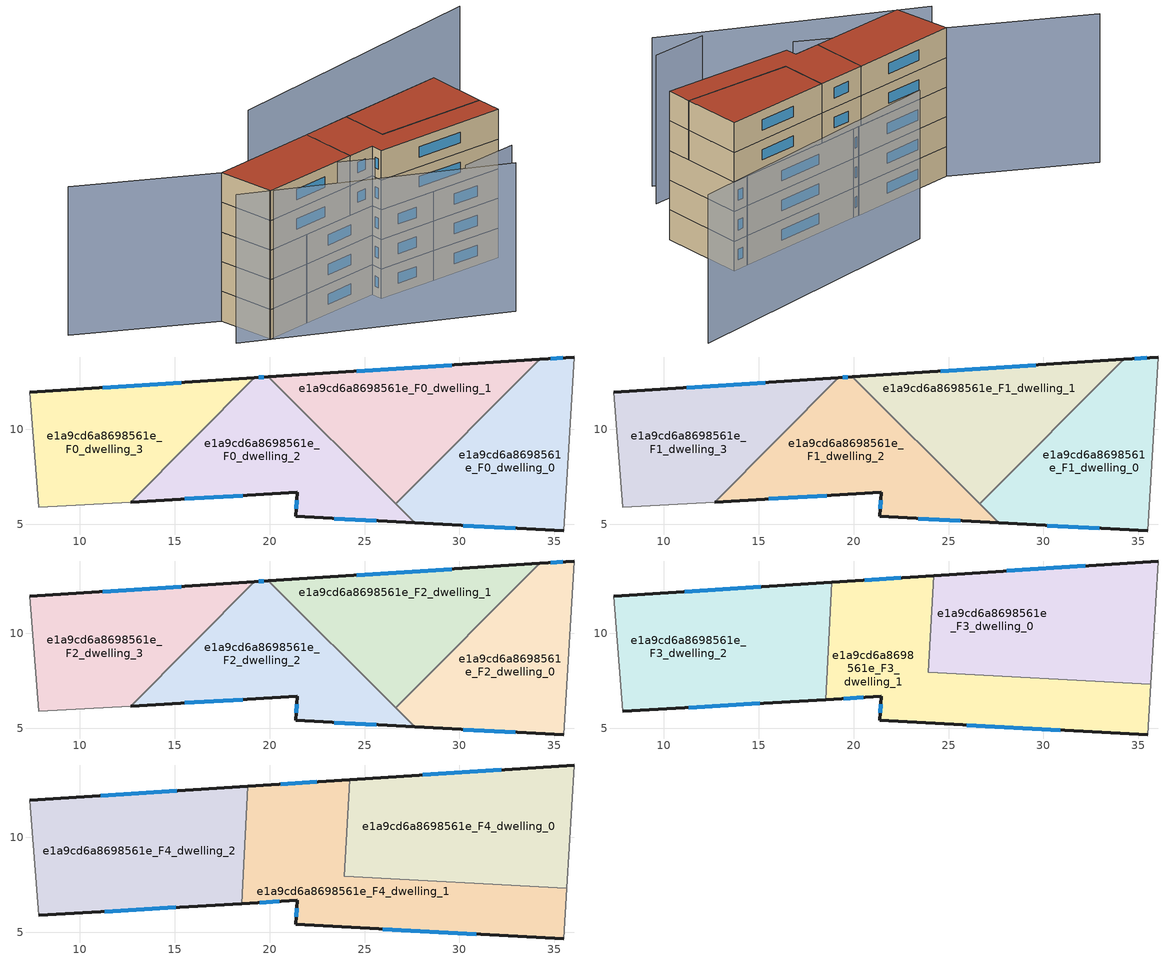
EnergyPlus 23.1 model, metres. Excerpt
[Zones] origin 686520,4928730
e1a9cd6a8698561e_F0_dwelling_0
 floor ground (EU_floor_Construction): 36.03,13.82 35.48,4.66 27.65,5.08 26.64,6.08 34.23,13.7 z0
 wall outside (EU_wall_Construction): 36.03,13.82 34.23,13.7 / 27.65,5.08 35.48,4.66 z0:3
 wall adiabatic (EU_wall_Construction): 35.48,4.66 36.03,13.82 z0:3
 wall to e1a9cd6a8698561e_F0_dwelling_1 (EU_wall_Construction): 34.23,13.7 26.64,6.08 z0:3
 wall to e1a9cd6a8698561e_F0_dwelling_2 (EU_wall_Construction): 26.64,6.08 27.65,5.08 z0:3
 window (EU_Window_Construction): 35.45,13.78 34.82,13.74 / 30.2,4.94 32.94,4.79 z0.98:2.02
e1a9cd6a8698561e_F0_dwelling_1
 floor ground (EU_floor_Construction): 34.23,13.7 26.64,6.08 19.93,12.77 z0
 wall outside (EU_wall_Construction): 34.23,13.7 19.93,12.77 z0:3
 wall to e1a9cd6a8698561e_F0_dwelling_2 (EU_wall_Construction): 19.93,12.77 26.64,6.08 z0:3
 window (EU_Window_Construction): 29.58,13.4 24.58,13.07 z0.98:2.02
e1a9cd6a8698561e_F0_dwelling_2
 floor ground (EU_floor_Construction): 27.65,5.08 21.37,5.42 21.44,6.69 12.67,6.18 19.19,12.72 19.93,12.77 z0
 wall outside (EU_wall_Construction): 12.67,6.18 21.44,6.69 21.37,5.42 27.65,5.08 / 19.93,12.77 19.19,12.72 z0:3
 wall to e1a9cd6a8698561e_F0_dwelling_3 (EU_wall_Construction): 19.19,12.72 12.67,6.18 z0:3
 window (EU_Window_Construction): 23.41,5.31 25.61,5.19 / 21.42,6.27 21.4,5.83 / 15.52,6.34 18.59,6.52 / 19.69,12.76 19.43,12.74 z0.98:2.02
e1a9cd6a8698561e_F0_dwelling_3
 floor ground (EU_floor_Construction): 19.19,12.72 12.67,6.18 7.83,5.9 7.34,11.96 z0
 wall outside (EU_wall_Construction): 19.19,12.72 7.34,11.96 z0:3
 wall adiabatic (EU_wall_Construction): 7.34,11.96 7.83,5.9 12.67,6.18 z0:3
 window (EU_Window_Construction): 15.34,12.47 11.2,12.21 z0.98:2.02
e1a9cd6a8698561e_F1_dwelling_0
 floor to e1a9cd6a8698561e_F0_dwelling_0 (EU_floor_Construction): 36.03,13.82 35.48,4.66 27.65,5.08 26.64,6.08 34.23,13.7 z3
 wall outside (EU_wall_Construction): 36.03,13.82 34.23,13.7 / 27.65,5.08 35.48,4.66 z3:6
 wall adiabatic (EU_wall_Construction): 35.48,4.66 36.03,13.82 z3:6
 wall to e1a9cd6a8698561e_F1_dwelling_1 (EU_wall_Construction): 34.23,13.7 26.64,6.08 z3:6
 wall to e1a9cd6a8698561e_F1_dwelling_2 (EU_wall_Construction): 26.64,6.08 27.65,5.08 z3:6
 window (EU_Window_Construction): 35.45,13.78 34.82,13.74 / 30.2,4.94 32.94,4.79 z3.98:5.02
e1a9cd6a8698561e_F1_dwelling_1
 floor to e1a9cd6a8698561e_F0_dwelling_1 (EU_floor_Construction): 34.23,13.7 26.64,6.08 19.93,12.77 z3
 wall outside (EU_wall_Construction): 34.23,13.7 19.93,12.77 z3:6
 wall to e1a9cd6a8698561e_F1_dwelling_2 (EU_wall_Construction): 19.93,12.77 26.64,6.08 z3:6
 window (EU_Window_Construction): 29.58,13.4 24.58,13.07 z3.98:5.02
e1a9cd6a8698561e_F1_dwelling_2
 floor to e1a9cd6a8698561e_F0_dwelling_2 (EU_floor_Construction): 27.65,5.08 21.37,5.42 21.44,6.69 12.67,6.18 19.19,12.72 19.93,12.77 z3
 wall outside (EU_wall_Construction): 12.67,6.18 21.44,6.69 21.37,5.42 27.65,5.08 / 19.93,12.77 19.19,12.72 z3:6
 wall to e1a9cd6a8698561e_F1_dwelling_3 (EU_wall_Construction): 19.19,12.72 12.67,6.18 z3:6
 window (EU_Window_Construction): 23.41,5.31 25.61,5.19 / 21.42,6.27 21.4,5.83 / 15.52,6.34 18.59,6.52 / 19.69,12.76 19.43,12.74 z3.98:5.02
e1a9cd6a8698561e_F1_dwelling_3
 floor to e1a9cd6a8698561e_F0_dwelling_3 (EU_floor_Construction): 19.19,12.72 12.67,6.18 7.83,5.9 7.34,11.96 z3
 wall outside (EU_wall_Construction): 19.19,12.72 7.34,11.96 z3:6
 wall adiabatic (EU_wall_Construction): 7.34,11.96 7.83,5.9 12.67,6.18 z3:6
 window (EU_Window_Construction): 15.34,12.47 11.2,12.21 z3.98:5.02
e1a9cd6a8698561e_F2_dwelling_0
 floor to e1a9cd6a8698561e_F1_dwelling_0 (EU_floor_Construction): 36.03,13.82 35.48,4.66 27.65,5.08 26.64,6.08 34.23,13.7 z6
 wall outside (EU_wall_Construction): 36.03,13.82 34.23,13.7 / 27.65,5.08 35.48,4.66 z6:9
 wall adiabatic (EU_wall_Construction): 35.48,4.66 36.03,13.82 z6:9
 wall to e1a9cd6a8698561e_F2_dwelling_1 (EU_wall_Construction): 34.23,13.7 26.64,6.08 z6:9
 wall to e1a9cd6a8698561e_F2_dwelling_2 (EU_wall_Construction): 26.64,6.08 27.65,5.08 z6:9
 window (EU_Window_Construction): 35.45,13.78 34.82,13.74 / 30.2,4.94 32.94,4.79 z6.98:8.02
e1a9cd6a8698561e_F2_dwelling_1
 floor to e1a9cd6a8698561e_F1_dwelling_1 (EU_floor_Construction): 34.23,13.7 26.64,6.08 19.93,12.77 z6
 wall outside (EU_wall_Construction): 34.23,13.7 19.93,12.77 z6:9
 wall to e1a9cd6a8698561e_F2_dwelling_2 (EU_wall_Construction): 19.93,12.77 26.64,6.08 z6:9
 window (EU_Window_Construction): 29.58,13.4 24.58,13.07 z6.98:8.02
e1a9cd6a8698561e_F2_dwelling_2
 floor to e1a9cd6a8698561e_F1_dwelling_2 (EU_floor_Construction): 27.65,5.08 21.37,5.42 21.44,6.69 12.67,6.18 19.19,12.72 19.93,12.77 z6
 wall outside (EU_wall_Construction): 12.67,6.18 21.44,6.69 21.37,5.42 27.65,5.08 / 19.93,12.77 19.19,12.72 z6:9
 wall to e1a9cd6a8698561e_F2_dwelling_3 (EU_wall_Construction): 19.19,12.72 12.67,6.18 z6:9
 window (EU_Window_Construction): 23.41,5.31 25.61,5.19 / 21.42,6.27 21.4,5.83 / 15.52,6.34 18.59,6.52 / 19.69,12.76 19.43,12.74 z6.98:8.02
e1a9cd6a8698561e_F2_dwelling_3
 floor to e1a9cd6a8698561e_F1_dwelling_3 (EU_floor_Construction): 19.19,12.72 12.67,6.18 7.83,5.9 7.34,11.96 z6
 wall outside (EU_wall_Construction): 19.19,12.72 7.34,11.96 z6:9
 wall adiabatic (EU_wall_Construction): 7.34,11.96 7.83,5.9 12.67,6.18 z6:9
 window (EU_Window_Construction): 15.34,12.47 11.2,12.21 z6.98:8.02
e1a9cd6a8698561e_F3_dwelling_0
 floor to e1a9cd6a8698561e_F2_dwelling_0 (EU_floor_Construction): 36.03,13.82 35.64,7.33 28.29,7.73 34.23,13.7 z9
 floor to e1a9cd6a8698561e_F2_dwelling_1 (EU_floor_Construction): 34.23,13.7 28.29,7.73 24.8,7.92 23.98,8.73 24.21,13.05 z9
 floor to e1a9cd6a8698561e_F2_dwelling_2 (EU_floor_Construction): 24.8,7.92 23.94,7.97 23.98,8.73 z9
 wall outside (EU_wall_Construction): 36.03,13.82 24.21,13.05 z9:12
 wall to e1a9cd6a8698561e_F3_dwelling_1 (EU_wall_Construction): 24.21,13.05 23.94,7.97 35.64,7.33 z9:12
 wall adiabatic (EU_wall_Construction): 35.64,7.33 36.03,13.82 z9:12
 window (EU_Window_Construction): 32.19,13.57 28.06,13.3 z9.98:11.02
e1a9cd6a8698561e_F3_dwelling_1
 floor to e1a9cd6a8698561e_F2_dwelling_2 (EU_floor_Construction): 23.98,8.73 23.94,7.97 24.8,7.92 27.65,5.08 21.37,5.42 21.44,6.69 18.52,6.52 18.83,12.37 19.19,12.72 19.93,12.77 z9
 floor to e1a9cd6a8698561e_F2_dwelling_0 (EU_floor_Construction): 35.64,7.33 35.48,4.66 27.65,5.08 26.64,6.08 28.29,7.73 z9
 floor to e1a9cd6a8698561e_F2_dwelling_1 (EU_floor_Construction): 24.21,13.05 23.98,8.73 19.93,12.77 z9; 28.29,7.73 26.64,6.08 24.8,7.92 z9
 floor to e1a9cd6a8698561e_F2_dwelling_3 (EU_floor_Construction): 19.19,12.72 18.83,12.37 18.85,12.7 z9
 wall outside (EU_wall_Construction): 18.52,6.52 21.44,6.69 21.37,5.42 35.48,4.66 / 24.21,13.05 18.85,12.7 z9:12
 wall adiabatic (EU_wall_Construction): 35.48,4.66 35.64,7.33 z9:12
 wall to e1a9cd6a8698561e_F3_dwelling_2 (EU_wall_Construction): 18.85,12.7 18.52,6.52 z9:12
 window (EU_Window_Construction): 25.96,5.17 30.89,4.9 / 21.42,6.27 21.4,5.83 / 19.47,6.57 20.49,6.63 / 22.47,12.94 20.6,12.81 z9.98:11.02
e1a9cd6a8698561e_F3_dwelling_2
 floor to e1a9cd6a8698561e_F2_dwelling_2 (EU_floor_Construction): 18.83,12.37 18.52,6.52 12.67,6.18 z9
 floor to e1a9cd6a8698561e_F2_dwelling_3 (EU_floor_Construction): 18.85,12.7 18.83,12.37 12.67,6.18 7.83,5.9 7.34,11.96 z9
 wall outside (EU_wall_Construction): 7.83,5.9 18.52,6.52 / 18.85,12.7 7.34,11.96 z9:12
 wall adiabatic (EU_wall_Construction): 7.34,11.96 7.83,5.9 z9:12
 window (EU_Window_Construction): 11.31,6.1 15.04,6.31 / 15.11,12.46 11.09,12.2 z9.98:11.02
e1a9cd6a8698561e_F4_dwelling_0
 floor to e1a9cd6a8698561e_F3_dwelling_0 (EU_floor_Construction): 36.03,13.82 35.64,7.33 23.94,7.97 24.21,13.05 z12
 wall outside (EU_wall_Construction): 36.03,13.82 24.21,13.05 z12:15
 wall to e1a9cd6a8698561e_F4_dwelling_1 (EU_wall_Construction): 24.21,13.05 23.94,7.97 35.64,7.33 z12:15
 wall adiabatic (EU_wall_Construction): 35.64,7.33 36.03,13.82 z12:15
 window (EU_Window_Construction): 32.19,13.57 28.06,13.3 z12.98:14.02
 roof outside (EU_roof_Construction): 35.64,7.33 36.03,13.82 24.21,13.05 23.94,7.97 z15
e1a9cd6a8698561e_F4_dwelling_1
 floor to e1a9cd6a8698561e_F3_dwelling_1 (EU_floor_Construction): 35.64,7.33 35.48,4.66 21.37,5.42 21.44,6.69 18.52,6.52 18.85,12.7 24.21,13.05 23.94,7.97 z12
 wall outside (EU_wall_Construction): 18.52,6.52 21.44,6.69 21.37,5.42 35.48,4.66 / 24.21,13.05 18.85,12.7 z12:15
 wall adiabatic (EU_wall_Construction): 35.48,4.66 35.64,7.33 z12:15
 wall to e1a9cd6a8698561e_F4_dwelling_2 (EU_wall_Construction): 18.85,12.7 18.52,6.52 z12:15
 window (EU_Window_Construction): 25.96,5.17 30.89,4.9 / 21.42,6.27 21.4,5.83 / 19.47,6.57 20.49,6.63 / 22.47,12.94 20.6,12.81 z12.98:14.02
 roof outside (EU_roof_Construction): 35.48,4.66 35.64,7.33 23.94,7.97 24.21,13.05 18.85,12.7 18.52,6.52 21.44,6.69 21.37,5.42 z15
e1a9cd6a8698561e_F4_dwelling_2
 floor to e1a9cd6a8698561e_F3_dwelling_2 (EU_floor_Construction): 18.85,12.7 18.52,6.52 7.83,5.9 7.34,11.96 z12
 wall outside (EU_wall_Construction): 7.83,5.9 18.52,6.52 / 18.85,12.7 7.34,11.96 z12:15
 wall adiabatic (EU_wall_Construction): 7.34,11.96 7.83,5.9 z12:15
 window (EU_Window_Construction): 11.31,6.1 15.04,6.31 / 15.11,12.46 11.09,12.2 z12.98:14.02
 roof outside (EU_roof_Construction): 18.52,6.52 18.85,12.7 7.34,11.96 7.83,5.9 z15
shading: 4.96,7.51 28.48,-5.11 / 24.81,-2.26 30.88,-2.02 / -5.04,19.42 19.69,4.51 / 48.7,23.74 18.67,20.31 z0:15
[Building]
EU S2 Campaign: North Axis=0; Terrain=City; Solar Distribution=FullExterior
[Site:Location]
Bologna: Latitude=44.5; Longitude=11.25; Time Zone=1; Elevation=37
[SizingPeriod:WeatherFileDays]
AnnualSizingPeriod: Begin Month=1; Begin Day of Month=1; End Month=12; End Day of Month=31; Day of Week for Start Day=Monday; Use Weather File Daylight Saving Period=No; Use Weather File Rain and Snow Indicators=No
[MATERIAL]
EU_InternalMass_Material: Roughness=MediumRough; Thickness=0.1; Conductivity=1; Density=1800; Specific Heat=900; Thermal Absorptance=0.9; Solar Absorptance=0.7; Visible Absorptance=0.7
[MATERIAL:NOMASS] Roughness=MediumRough; Thermal Absorptance=0.9; Solar Absorptance=0.7; Visible Absorptance=0.7
Name | Thermal Resistance
EU_wall_NoMass | 0.905828
EU_roof_NoMass | 0.37593
EU_floor_NoMass | 0.67114
[WINDOWMATERIAL:SIMPLEGLAZINGSYSTEM]
EU_Window_SimpleGlazing: UFactor=4.52486; Solar Heat Gain Coefficient=0.85; Visible Transmittance=0.85
[CONSTRUCTION]
EU_wall_Construction: EU_wall_NoMass
EU_roof_Construction: EU_roof_NoMass
EU_floor_Construction: EU_floor_NoMass
EU_Window_Construction: EU_Window_SimpleGlazing
EU_InternalMass_Construction: EU_InternalMass_Material
[ZONE] Type=1; Multiplier=1; Ceiling Height=autocalculate; Floor Area=autocalculate; Part of Total Floor Area=Yes
Name | Volume
e1a9cd6a8698561e_F0_dwelling_0; e1a9cd6a8698561e_F1_dwelling_0; e1a9cd6a8698561e_F2_dwelling_0 | 152.979
e1a9cd6a8698561e_F3_dwelling_0; e1a9cd6a8698561e_F4_dwelling_0; e1a9cd6a8698561e_F3_dwelling_2; e1a9cd6a8698561e_F4_dwelling_2 | 203.983
e1a9cd6a8698561e_F0_dwelling_1; e1a9cd6a8698561e_F1_dwelling_1; e1a9cd6a8698561e_F2_dwelling_1 | 152.985
e1a9cd6a8698561e_F3_dwelling_1; e1a9cd6a8698561e_F4_dwelling_1 | 203.981
e1a9cd6a8698561e_F0_dwelling_2; e1a9cd6a8698561e_F1_dwelling_2; e1a9cd6a8698561e_F2_dwelling_2 | 152.987
e1a9cd6a8698561e_F0_dwelling_3; e1a9cd6a8698561e_F1_dwelling_3; e1a9cd6a8698561e_F2_dwelling_3 | 152.977
[INTERNALMASS] Construction=EU_InternalMass_Construction
Name | Zone or ZoneList | Surface Area
e1a9cd6a8698561e_F0_dwelling_0_EU_InternalMass | e1a9cd6a8698561e_F0_dwelling_0 | 50.9931
e1a9cd6a8698561e_F0_dwelling_1_EU_InternalMass | e1a9cd6a8698561e_F0_dwelling_1 | 50.9952
e1a9cd6a8698561e_F0_dwelling_2_EU_InternalMass | e1a9cd6a8698561e_F0_dwelling_2 | 50.9944
e1a9cd6a8698561e_F0_dwelling_3_EU_InternalMass | e1a9cd6a8698561e_F0_dwelling_3 | 50.9913
e1a9cd6a8698561e_F1_dwelling_0_EU_InternalMass | e1a9cd6a8698561e_F1_dwelling_0 | 50.9931
e1a9cd6a8698561e_F1_dwelling_1_EU_InternalMass | e1a9cd6a8698561e_F1_dwelling_1 | 50.9952
e1a9cd6a8698561e_F1_dwelling_2_EU_InternalMass | e1a9cd6a8698561e_F1_dwelling_2 | 50.9944
e1a9cd6a8698561e_F1_dwelling_3_EU_InternalMass | e1a9cd6a8698561e_F1_dwelling_3 | 50.9913
e1a9cd6a8698561e_F2_dwelling_0_EU_InternalMass | e1a9cd6a8698561e_F2_dwelling_0 | 50.9931
e1a9cd6a8698561e_F2_dwelling_1_EU_InternalMass | e1a9cd6a8698561e_F2_dwelling_1 | 50.9952
e1a9cd6a8698561e_F2_dwelling_2_EU_InternalMass | e1a9cd6a8698561e_F2_dwelling_2 | 50.9944
e1a9cd6a8698561e_F2_dwelling_3_EU_InternalMass | e1a9cd6a8698561e_F2_dwelling_3 | 50.9913
e1a9cd6a8698561e_F3_dwelling_0_EU_InternalMass | e1a9cd6a8698561e_F3_dwelling_0 | 67.994
e1a9cd6a8698561e_F3_dwelling_1_EU_InternalMass | e1a9cd6a8698561e_F3_dwelling_1 | 67.9936
e1a9cd6a8698561e_F3_dwelling_2_EU_InternalMass | e1a9cd6a8698561e_F3_dwelling_2 | 67.994
e1a9cd6a8698561e_F4_dwelling_0_EU_InternalMass | e1a9cd6a8698561e_F4_dwelling_0 | 67.994
e1a9cd6a8698561e_F4_dwelling_1_EU_InternalMass | e1a9cd6a8698561e_F4_dwelling_1 | 67.9936
e1a9cd6a8698561e_F4_dwelling_2_EU_InternalMass | e1a9cd6a8698561e_F4_dwelling_2 | 67.994
[OTHEREQUIPMENT] Fuel Type=Electricity; Design Level Calculation Method=Watts/Area; Power per Zone Floor Area=1; Fraction Latent=0; Fraction Radiant=0; Fraction Lost=0; Carbon Dioxide Generation Rate=0; EndUse Subcategory=EU_Step8_InternalGains
Name | Zone or ZoneList or Space or SpaceList | Schedule
EU_Step8_InternalGain_e1a9cd6a8698561e_F0_dwelling_0_f000 | e1a9cd6a8698561e_F0_dwelling_0 | EU_Step8_GainSchedule_e1a9cd6a8698561e_F0_dwelling_0_f000
EU_Step8_InternalGain_e1a9cd6a8698561e_F0_dwelling_1_f000 | e1a9cd6a8698561e_F0_dwelling_1 | EU_Step8_GainSchedule_e1a9cd6a8698561e_F0_dwelling_1_f000
EU_Step8_InternalGain_e1a9cd6a8698561e_F0_dwelling_2_f000 | e1a9cd6a8698561e_F0_dwelling_2 | EU_Step8_GainSchedule_e1a9cd6a8698561e_F0_dwelling_2_f000
EU_Step8_InternalGain_e1a9cd6a8698561e_F0_dwelling_3_f000 | e1a9cd6a8698561e_F0_dwelling_3 | EU_Step8_GainSchedule_e1a9cd6a8698561e_F0_dwelling_3_f000
EU_Step8_InternalGain_e1a9cd6a8698561e_F1_dwelling_0_f000 | e1a9cd6a8698561e_F1_dwelling_0 | EU_Step8_GainSchedule_e1a9cd6a8698561e_F1_dwelling_0_f000
EU_Step8_InternalGain_e1a9cd6a8698561e_F1_dwelling_1_f000 | e1a9cd6a8698561e_F1_dwelling_1 | EU_Step8_GainSchedule_e1a9cd6a8698561e_F1_dwelling_1_f000
EU_Step8_InternalGain_e1a9cd6a8698561e_F1_dwelling_2_f000 | e1a9cd6a8698561e_F1_dwelling_2 | EU_Step8_GainSchedule_e1a9cd6a8698561e_F1_dwelling_2_f000
EU_Step8_InternalGain_e1a9cd6a8698561e_F1_dwelling_3_f000 | e1a9cd6a8698561e_F1_dwelling_3 | EU_Step8_GainSchedule_e1a9cd6a8698561e_F1_dwelling_3_f000
EU_Step8_InternalGain_e1a9cd6a8698561e_F2_dwelling_0_f000 | e1a9cd6a8698561e_F2_dwelling_0 | EU_Step8_GainSchedule_e1a9cd6a8698561e_F2_dwelling_0_f000
EU_Step8_InternalGain_e1a9cd6a8698561e_F2_dwelling_1_f000 | e1a9cd6a8698561e_F2_dwelling_1 | EU_Step8_GainSchedule_e1a9cd6a8698561e_F2_dwelling_1_f000
EU_Step8_InternalGain_e1a9cd6a8698561e_F2_dwelling_2_f000 | e1a9cd6a8698561e_F2_dwelling_2 | EU_Step8_GainSchedule_e1a9cd6a8698561e_F2_dwelling_2_f000
EU_Step8_InternalGain_e1a9cd6a8698561e_F2_dwelling_3_f000 | e1a9cd6a8698561e_F2_dwelling_3 | EU_Step8_GainSchedule_e1a9cd6a8698561e_F2_dwelling_3_f000
EU_Step8_InternalGain_e1a9cd6a8698561e_F3_dwelling_0_f000 | e1a9cd6a8698561e_F3_dwelling_0 | EU_Step8_GainSchedule_e1a9cd6a8698561e_F3_dwelling_0_f000
EU_Step8_InternalGain_e1a9cd6a8698561e_F3_dwelling_1_f000 | e1a9cd6a8698561e_F3_dwelling_1 | EU_Step8_GainSchedule_e1a9cd6a8698561e_F3_dwelling_1_f000
EU_Step8_InternalGain_e1a9cd6a8698561e_F3_dwelling_2_f000 | e1a9cd6a8698561e_F3_dwelling_2 | EU_Step8_GainSchedule_e1a9cd6a8698561e_F3_dwelling_2_f000
EU_Step8_InternalGain_e1a9cd6a8698561e_F4_dwelling_0_f000 | e1a9cd6a8698561e_F4_dwelling_0 | EU_Step8_GainSchedule_e1a9cd6a8698561e_F4_dwelling_0_f000
EU_Step8_InternalGain_e1a9cd6a8698561e_F4_dwelling_1_f000 | e1a9cd6a8698561e_F4_dwelling_1 | EU_Step8_GainSchedule_e1a9cd6a8698561e_F4_dwelling_1_f000
EU_Step8_InternalGain_e1a9cd6a8698561e_F4_dwelling_2_f000 | e1a9cd6a8698561e_F4_dwelling_2 | EU_Step8_GainSchedule_e1a9cd6a8698561e_F4_dwelling_2_f000
[ZONEVENTILATION:DESIGNFLOWRATE] Schedule=EU_AlwaysOn; Design Flow Rate Calculation Method=AirChanges/Hour; Air Changes per Hour=0.73129; Ventilation Type=Natural; Fan Pressure Rise=0; Fan Total Efficiency=1; Constant Term Coefficient=1; Temperature Term Coefficient=0; Velocity Term Coefficient=0; Velocity Squared Term Coefficient=0; Minimum Indoor Temperature=-100; Maximum Indoor Temperature=100; Delta Temperature=-100; Minimum Outdoor Temperature=-100; Maximum Outdoor Temperature=100; Maximum Wind Speed=40
Name | Zone or ZoneList or Space or SpaceList
EU_ConstantAir_e1a9cd6a8698561e_F0_dwelling_0 | e1a9cd6a8698561e_F0_dwelling_0
EU_ConstantAir_e1a9cd6a8698561e_F0_dwelling_1 | e1a9cd6a8698561e_F0_dwelling_1
EU_ConstantAir_e1a9cd6a8698561e_F0_dwelling_2 | e1a9cd6a8698561e_F0_dwelling_2
EU_ConstantAir_e1a9cd6a8698561e_F0_dwelling_3 | e1a9cd6a8698561e_F0_dwelling_3
EU_ConstantAir_e1a9cd6a8698561e_F1_dwelling_0 | e1a9cd6a8698561e_F1_dwelling_0
EU_ConstantAir_e1a9cd6a8698561e_F1_dwelling_1 | e1a9cd6a8698561e_F1_dwelling_1
EU_ConstantAir_e1a9cd6a8698561e_F1_dwelling_2 | e1a9cd6a8698561e_F1_dwelling_2
EU_ConstantAir_e1a9cd6a8698561e_F1_dwelling_3 | e1a9cd6a8698561e_F1_dwelling_3
EU_ConstantAir_e1a9cd6a8698561e_F2_dwelling_0 | e1a9cd6a8698561e_F2_dwelling_0
EU_ConstantAir_e1a9cd6a8698561e_F2_dwelling_1 | e1a9cd6a8698561e_F2_dwelling_1
EU_ConstantAir_e1a9cd6a8698561e_F2_dwelling_2 | e1a9cd6a8698561e_F2_dwelling_2
EU_ConstantAir_e1a9cd6a8698561e_F2_dwelling_3 | e1a9cd6a8698561e_F2_dwelling_3
EU_ConstantAir_e1a9cd6a8698561e_F3_dwelling_0 | e1a9cd6a8698561e_F3_dwelling_0
EU_ConstantAir_e1a9cd6a8698561e_F3_dwelling_1 | e1a9cd6a8698561e_F3_dwelling_1
EU_ConstantAir_e1a9cd6a8698561e_F3_dwelling_2 | e1a9cd6a8698561e_F3_dwelling_2
EU_ConstantAir_e1a9cd6a8698561e_F4_dwelling_0 | e1a9cd6a8698561e_F4_dwelling_0
EU_ConstantAir_e1a9cd6a8698561e_F4_dwelling_1 | e1a9cd6a8698561e_F4_dwelling_1
EU_ConstantAir_e1a9cd6a8698561e_F4_dwelling_2 | e1a9cd6a8698561e_F4_dwelling_2
[HVACTEMPLATE:THERMOSTAT] Constant Heating Setpoint=20; Constant Cooling Setpoint=50
EU_HeatOnly_e1a9cd6a8698561e_F0_dwelling_0; EU_HeatOnly_e1a9cd6a8698561e_F0_dwelling_1; EU_HeatOnly_e1a9cd6a8698561e_F0_dwelling_2; EU_HeatOnly_e1a9cd6a8698561e_F0_dwelling_3; EU_HeatOnly_e1a9cd6a8698561e_F1_dwelling_0; EU_HeatOnly_e1a9cd6a8698561e_F1_dwelling_1; EU_HeatOnly_e1a9cd6a8698561e_F1_dwelling_2; EU_HeatOnly_e1a9cd6a8698561e_F1_dwelling_3; EU_HeatOnly_e1a9cd6a8698561e_F2_dwelling_0; EU_HeatOnly_e1a9cd6a8698561e_F2_dwelling_1; EU_HeatOnly_e1a9cd6a8698561e_F2_dwelling_2; EU_HeatOnly_e1a9cd6a8698561e_F2_dwelling_3; EU_HeatOnly_e1a9cd6a8698561e_F3_dwelling_0; EU_HeatOnly_e1a9cd6a8698561e_F3_dwelling_1; EU_HeatOnly_e1a9cd6a8698561e_F3_dwelling_2; EU_HeatOnly_e1a9cd6a8698561e_F4_dwelling_0; EU_HeatOnly_e1a9cd6a8698561e_F4_dwelling_1; EU_HeatOnly_e1a9cd6a8698561e_F4_dwelling_2
[HVACTEMPLATE:ZONE:IDEALLOADSAIRSYSTEM] System Availability Schedule=EU_AlwaysOn; Maximum Heating Supply Air Temperature=50; Minimum Cooling Supply Air Temperature=13; Maximum Heating Supply Air Humidity Ratio=0.0156; Minimum Cooling Supply Air Humidity Ratio=0.0077; Heating Limit=NoLimit; Cooling Limit=NoLimit; Heating Availability Schedule=EU_AlwaysOn; Cooling Availability Schedule=EU_CoolingOff; Dehumidification Control Type=ConstantSensibleHeatRatio; Cooling Sensible Heat Ratio=0.7; Dehumidification Setpoint=60; Humidification Control Type=None; Humidification Setpoint=30; Outdoor Air Method=None; Outdoor Air Flow Rate per Person=0.00944; Outdoor Air Flow Rate per Zone Floor Area=0; Outdoor Air Flow Rate per Zone=0; Demand Controlled Ventilation Type=None; Outdoor Air Economizer Type=NoEconomizer; Heat Recovery Type=None; Sensible Heat Recovery Effectiveness=0.7; Latent Heat Recovery Effectiveness=0.65
Name | Template Thermostat
e1a9cd6a8698561e_F0_dwelling_0 | EU_HeatOnly_e1a9cd6a8698561e_F0_dwelling_0
e1a9cd6a8698561e_F0_dwelling_1 | EU_HeatOnly_e1a9cd6a8698561e_F0_dwelling_1
e1a9cd6a8698561e_F0_dwelling_2 | EU_HeatOnly_e1a9cd6a8698561e_F0_dwelling_2
e1a9cd6a8698561e_F0_dwelling_3 | EU_HeatOnly_e1a9cd6a8698561e_F0_dwelling_3
e1a9cd6a8698561e_F1_dwelling_0 | EU_HeatOnly_e1a9cd6a8698561e_F1_dwelling_0
e1a9cd6a8698561e_F1_dwelling_1 | EU_HeatOnly_e1a9cd6a8698561e_F1_dwelling_1
e1a9cd6a8698561e_F1_dwelling_2 | EU_HeatOnly_e1a9cd6a8698561e_F1_dwelling_2
e1a9cd6a8698561e_F1_dwelling_3 | EU_HeatOnly_e1a9cd6a8698561e_F1_dwelling_3
e1a9cd6a8698561e_F2_dwelling_0 | EU_HeatOnly_e1a9cd6a8698561e_F2_dwelling_0
e1a9cd6a8698561e_F2_dwelling_1 | EU_HeatOnly_e1a9cd6a8698561e_F2_dwelling_1
e1a9cd6a8698561e_F2_dwelling_2 | EU_HeatOnly_e1a9cd6a8698561e_F2_dwelling_2
e1a9cd6a8698561e_F2_dwelling_3 | EU_HeatOnly_e1a9cd6a8698561e_F2_dwelling_3
e1a9cd6a8698561e_F3_dwelling_0 | EU_HeatOnly_e1a9cd6a8698561e_F3_dwelling_0
e1a9cd6a8698561e_F3_dwelling_1 | EU_HeatOnly_e1a9cd6a8698561e_F3_dwelling_1
e1a9cd6a8698561e_F3_dwelling_2 | EU_HeatOnly_e1a9cd6a8698561e_F3_dwelling_2
e1a9cd6a8698561e_F4_dwelling_0 | EU_HeatOnly_e1a9cd6a8698561e_F4_dwelling_0
e1a9cd6a8698561e_F4_dwelling_1 | EU_HeatOnly_e1a9cd6a8698561e_F4_dwelling_1
e1a9cd6a8698561e_F4_dwelling_2 | EU_HeatOnly_e1a9cd6a8698561e_F4_dwelling_2
[SIZING:ZONE] Zone Cooling Design Supply Air Temperature Input Method=SupplyAirTemperature; Zone Cooling Design Supply Air Temperature=13; Zone Heating Design Supply Air Temperature Input Method=SupplyAirTemperature; Zone Heating Design Supply Air Temperature=50; Zone Cooling Design Supply Air Humidity Ratio=0.008; Zone Heating Design Supply Air Humidity Ratio=0.008; Cooling Design Air Flow Method=DesignDay; Cooling Design Air Flow Rate=0; Cooling Minimum Air Flow per Zone Floor Area=0.000762; Cooling Minimum Air Flow=0; Cooling Minimum Air Flow Fraction=0.2; Heating Design Air Flow Method=DesignDay; Heating Design Air Flow Rate=0; Heating Maximum Air Flow per Zone Floor Area=0.002032; Heating Maximum Air Flow=0.141576; Heating Maximum Air Flow Fraction=0.3; Account for Dedicated Outdoor Air System=No; Dedicated Outdoor Air System Control Strategy=NeutralSupplyAir; Dedicated Outdoor Air Low Setpoint Temperature for Design=autosize; Dedicated Outdoor Air High Setpoint Temperature for Design=autosize; Zone Load Sizing Method=Sensible Load Only No Latent Load; Zone Latent Cooling Design Supply Air Humidity Ratio Input Method=HumidityRatioDifference; Zone Cooling Design Supply Air Humidity Ratio Difference=0.005; Zone Latent Heating Design Supply Air Humidity Ratio Input Method=HumidityRatioDifference; Zone Humidification Design Supply Air Humidity Ratio Difference=0.005
e1a9cd6a8698561e_F0_dwelling_0; e1a9cd6a8698561e_F0_dwelling_1; e1a9cd6a8698561e_F0_dwelling_2; e1a9cd6a8698561e_F0_dwelling_3; e1a9cd6a8698561e_F1_dwelling_0; e1a9cd6a8698561e_F1_dwelling_1; e1a9cd6a8698561e_F1_dwelling_2; e1a9cd6a8698561e_F1_dwelling_3; e1a9cd6a8698561e_F2_dwelling_0; e1a9cd6a8698561e_F2_dwelling_1; e1a9cd6a8698561e_F2_dwelling_2; e1a9cd6a8698561e_F2_dwelling_3; e1a9cd6a8698561e_F3_dwelling_0; e1a9cd6a8698561e_F3_dwelling_1; e1a9cd6a8698561e_F3_dwelling_2; e1a9cd6a8698561e_F4_dwelling_0; e1a9cd6a8698561e_F4_dwelling_1; e1a9cd6a8698561e_F4_dwelling_2
[SCHEDULE:CONSTANT]
Name | Hourly Value
EU_AlwaysOn | 1
EU_CoolingOff | 0
[SCHEDULE:FILE] Column Number=1; Rows to Skip at Top=0; Number of Hours of Data=8760; Column Separator=Comma; Interpolate to Timestep=No; Minutes per Item=60; Adjust Schedule for Daylight Savings=Yes
Name | File
EU_Step8_GainSchedule_e1a9cd6a8698561e_F0_dwelling_0_f000 | ../../schedules/e1a9cd6a8698561e/e1a9cd6a8698561e_F0_dwelling_0_f000_gain.csv
EU_Step8_GainSchedule_e1a9cd6a8698561e_F0_dwelling_1_f000 | ../../schedules/e1a9cd6a8698561e/e1a9cd6a8698561e_F0_dwelling_1_f000_gain.csv
EU_Step8_GainSchedule_e1a9cd6a8698561e_F0_dwelling_2_f000 | ../../schedules/e1a9cd6a8698561e/e1a9cd6a8698561e_F0_dwelling_2_f000_gain.csv
EU_Step8_GainSchedule_e1a9cd6a8698561e_F0_dwelling_3_f000 | ../../schedules/e1a9cd6a8698561e/e1a9cd6a8698561e_F0_dwelling_3_f000_gain.csv
EU_Step8_GainSchedule_e1a9cd6a8698561e_F1_dwelling_0_f000 | ../../schedules/e1a9cd6a8698561e/e1a9cd6a8698561e_F1_dwelling_0_f000_gain.csv
EU_Step8_GainSchedule_e1a9cd6a8698561e_F1_dwelling_1_f000 | ../../schedules/e1a9cd6a8698561e/e1a9cd6a8698561e_F1_dwelling_1_f000_gain.csv
EU_Step8_GainSchedule_e1a9cd6a8698561e_F1_dwelling_2_f000 | ../../schedules/e1a9cd6a8698561e/e1a9cd6a8698561e_F1_dwelling_2_f000_gain.csv
EU_Step8_GainSchedule_e1a9cd6a8698561e_F1_dwelling_3_f000 | ../../schedules/e1a9cd6a8698561e/e1a9cd6a8698561e_F1_dwelling_3_f000_gain.csv
EU_Step8_GainSchedule_e1a9cd6a8698561e_F2_dwelling_0_f000 | ../../schedules/e1a9cd6a8698561e/e1a9cd6a8698561e_F2_dwelling_0_f000_gain.csv
EU_Step8_GainSchedule_e1a9cd6a8698561e_F2_dwelling_1_f000 | ../../schedules/e1a9cd6a8698561e/e1a9cd6a8698561e_F2_dwelling_1_f000_gain.csv
EU_Step8_GainSchedule_e1a9cd6a8698561e_F2_dwelling_2_f000 | ../../schedules/e1a9cd6a8698561e/e1a9cd6a8698561e_F2_dwelling_2_f000_gain.csv
EU_Step8_GainSchedule_e1a9cd6a8698561e_F2_dwelling_3_f000 | ../../schedules/e1a9cd6a8698561e/e1a9cd6a8698561e_F2_dwelling_3_f000_gain.csv
EU_Step8_GainSchedule_e1a9cd6a8698561e_F3_dwelling_0_f000 | ../../schedules/e1a9cd6a8698561e/e1a9cd6a8698561e_F3_dwelling_0_f000_gain.csv
EU_Step8_GainSchedule_e1a9cd6a8698561e_F3_dwelling_1_f000 | ../../schedules/e1a9cd6a8698561e/e1a9cd6a8698561e_F3_dwelling_1_f000_gain.csv
EU_Step8_GainSchedule_e1a9cd6a8698561e_F3_dwelling_2_f000 | ../../schedules/e1a9cd6a8698561e/e1a9cd6a8698561e_F3_dwelling_2_f000_gain.csv
EU_Step8_GainSchedule_e1a9cd6a8698561e_F4_dwelling_0_f000 | ../../schedules/e1a9cd6a8698561e/e1a9cd6a8698561e_F4_dwelling_0_f000_gain.csv
EU_Step8_GainSchedule_e1a9cd6a8698561e_F4_dwelling_1_f000 | ../../schedules/e1a9cd6a8698561e/e1a9cd6a8698561e_F4_dwelling_1_f000_gain.csv
EU_Step8_GainSchedule_e1a9cd6a8698561e_F4_dwelling_2_f000 | ../../schedules/e1a9cd6a8698561e/e1a9cd6a8698561e_F4_dwelling_2_f000_gain.csv
